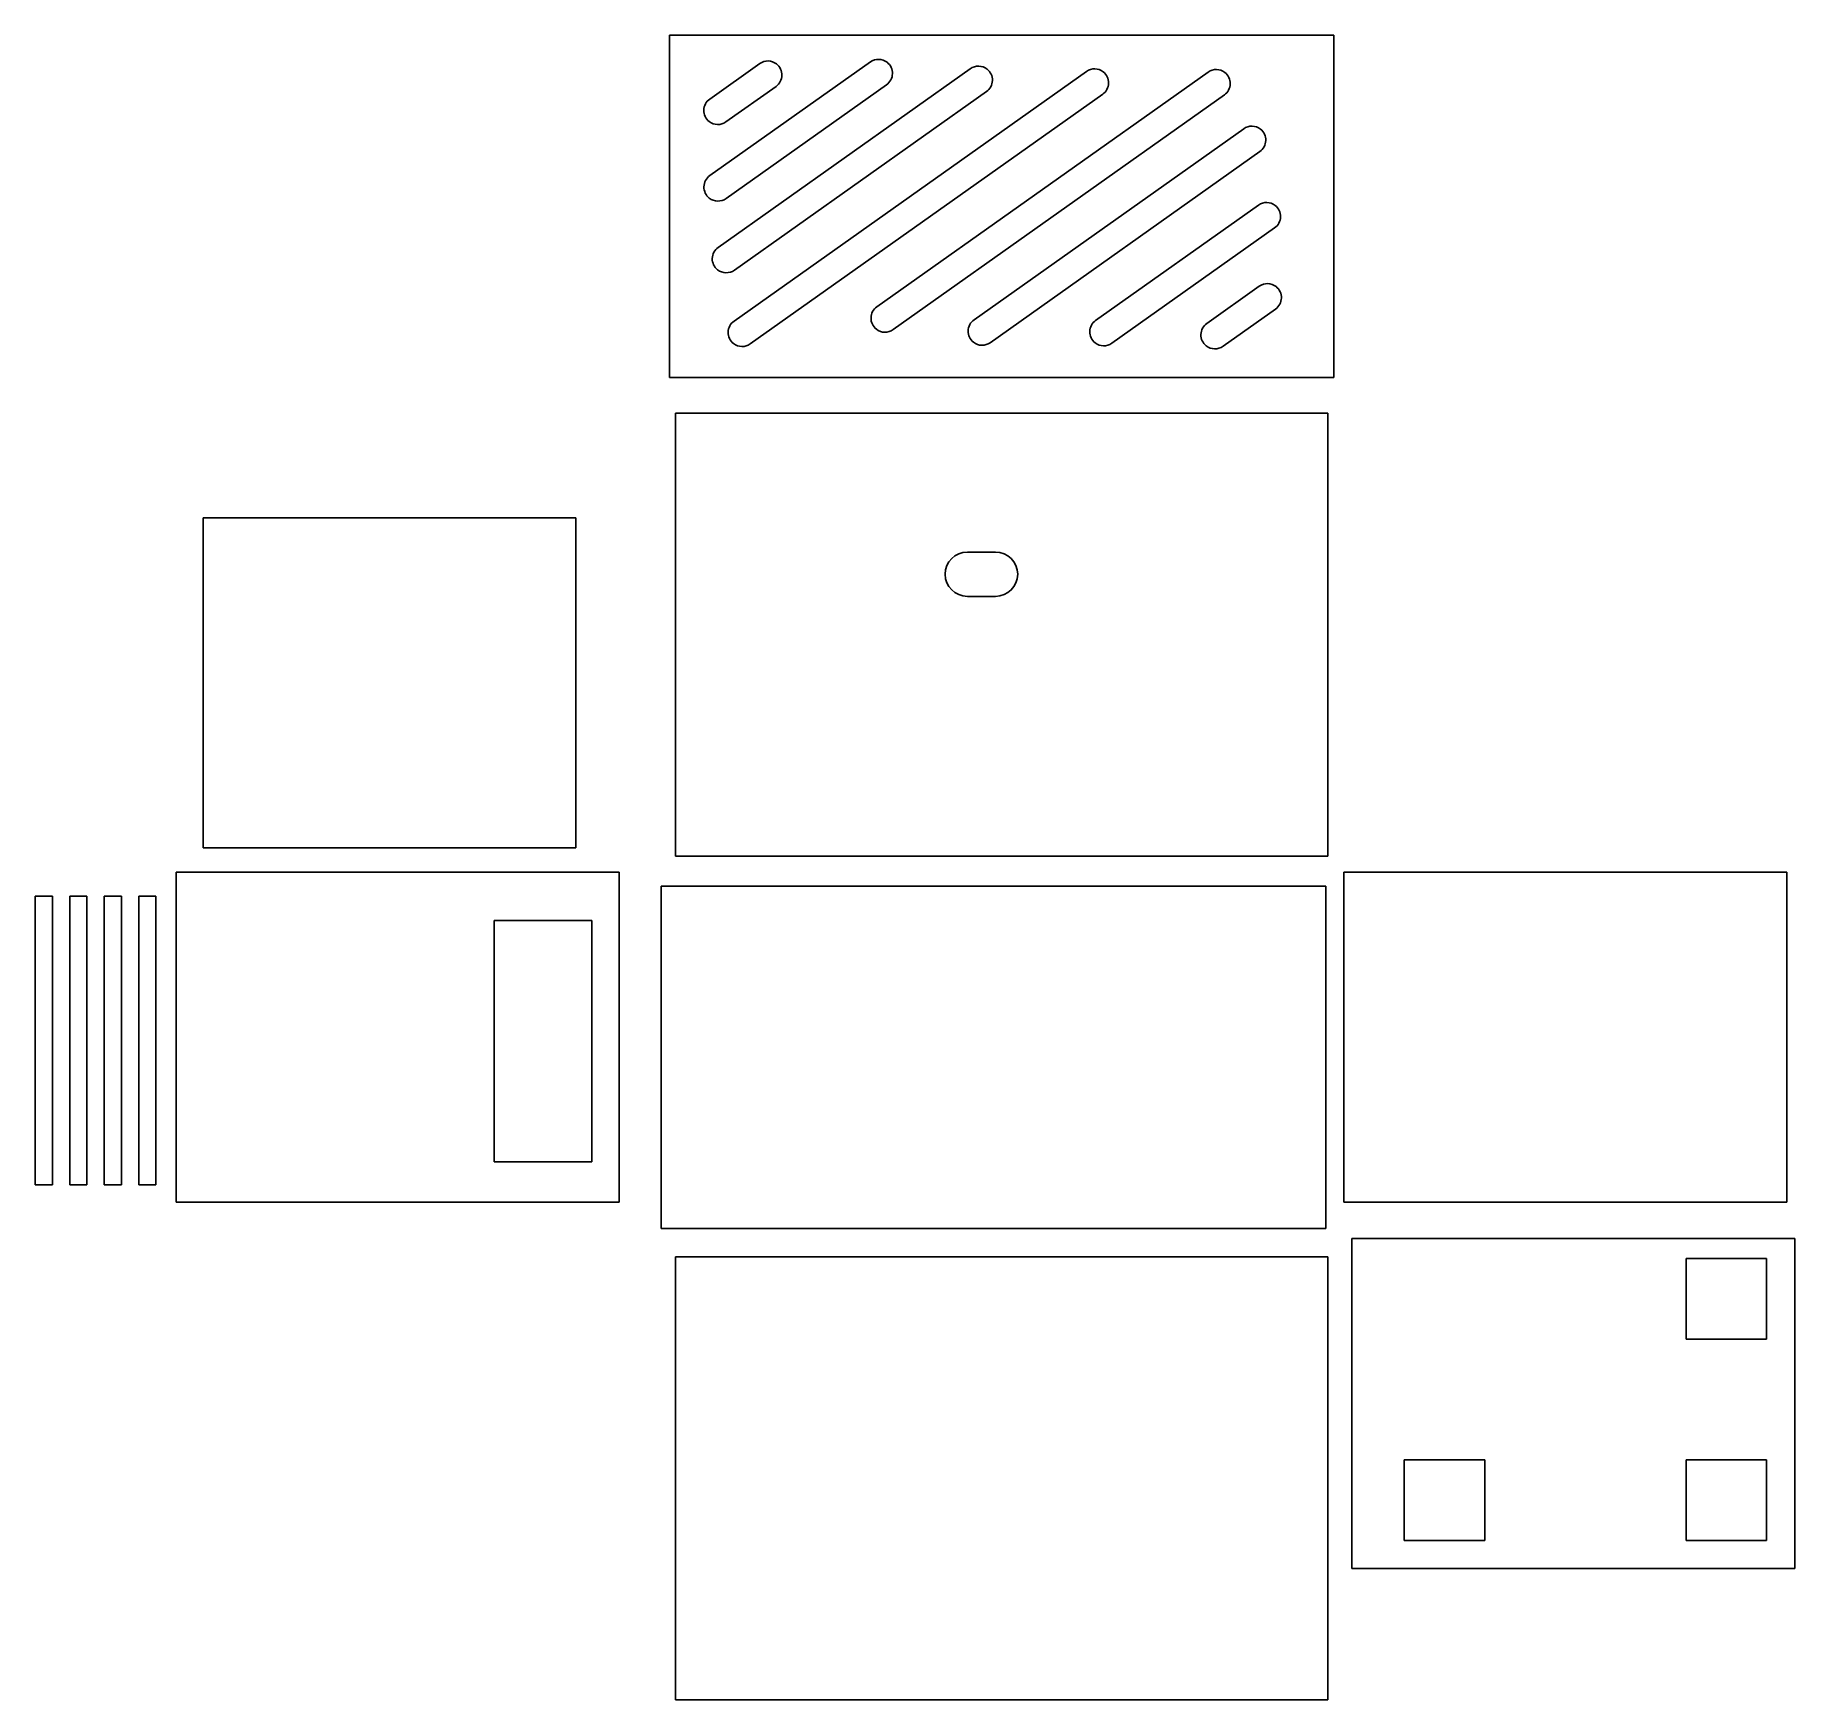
# Model space of a CAD drawing. Header units: centimetres. Extents: x -24 to 19.7, y -12.5 to 28.9.
import ezdxf

# ---------------------------------------------------------------- set-up
doc = ezdxf.new("R2010")
doc.units = ezdxf.units.CM
doc.layers.add('Layer_0', color=7, linetype='CONTINUOUS', true_color=0x000000)

msp = doc.modelspace()

# ---------------------------------------------------------------- linework, layer by layer
at = {"layer": 'Layer_0'}
for p, q in [((-8.25, 28.89), (8.25, 28.89)), ((-8.25, 20.39), (-8.25, 28.89)), ((8.25, 28.89), (8.25, 20.39)), ((-7.249, 27.303), (-6.004, 28.185)), ((-7.245, 25.401), (-3.259, 28.226)), ((-7.038, 23.62), (-0.776, 28.057)), ((-6.643, 21.789), (2.108, 27.991)), ((-3.095, 22.143), (5.131, 27.974)), ((-2.843, 28.216), (-2.843, 28.216)), ((-5.602, 27.617), (-6.846, 26.735)), ((-2.856, 27.658), (-6.842, 24.833)), ((-0.374, 27.49), (-6.635, 23.052)), ((2.511, 27.423), (-6.241, 21.221)), ((5.533, 27.406), (-2.693, 21.575)), ((-0.683, 21.82), (6.013, 26.566)), ((6.429, 26.556), (6.429, 26.556)), ((6.415, 25.998), (-0.28, 21.252)), ((2.336, 21.805), (6.379, 24.671)), ((6.782, 24.103), (2.739, 21.237)), ((5.098, 21.73), (6.401, 22.654)), ((6.803, 22.086), (5.5, 21.162)), ((8.25, 20.39), (-8.25, 20.39)), ((-8.1, 19.5), (8.1, 19.5)), ((-8.1, 8.5), (-8.1, 19.5)), ((8.1, 19.5), (8.1, 8.5)), ((-19.825, 16.9), (-10.575, 16.9)), ((-19.825, 8.7), (-19.825, 16.9)), ((-10.575, 16.9), (-10.575, 8.7)), ((-0.85, 16.05), (-0.15, 16.05)), ((-0.15, 14.95), (-0.85, 14.95)), ((-10.575, 8.7), (-19.825, 8.7)), ((8.1, 8.5), (-8.1, 8.5)), ((-20.5, 8.1), (-9.5, 8.1)), ((-20.5, -0.1), (-20.5, 8.1)), ((-9.5, 8.1), (-9.5, -0.1)), ((8.5, 8.1), (19.5, 8.1)), ((8.5, -0.1), (8.5, 8.1)), ((19.5, 8.1), (19.5, -0.1)), ((-24, 7.5), (-23.571, 7.5)), ((-24, 0.33), (-24, 7.5)), ((-23.571, 7.5), (-23.571, 0.33)), ((-23.143, 7.5), (-22.714, 7.5)), ((-23.143, 0.33), (-23.143, 7.5)), ((-22.714, 7.5), (-22.714, 0.33)), ((-22.286, 7.5), (-21.857, 7.5)), ((-22.286, 0.33), (-22.286, 7.5)), ((-21.857, 7.5), (-21.857, 0.33)), ((-21.429, 7.5), (-21, 7.5)), ((-21.429, 0.33), (-21.429, 7.5)), ((-21, 7.5), (-21, 0.33)), ((-8.45, 7.75), (8.05, 7.75)), ((-8.45, -0.75), (-8.45, 7.75)), ((8.05, 7.75), (8.05, -0.75)), ((-12.6, 6.9), (-10.175, 6.9)), ((-12.6, 0.9), (-12.6, 6.9)), ((-10.175, 6.9), (-10.175, 0.9)), ((-10.175, 0.9), (-12.6, 0.9)), ((-23.571, 0.33), (-24, 0.33)), ((-22.714, 0.33), (-23.143, 0.33)), ((-21.857, 0.33), (-22.286, 0.33)), ((-21, 0.33), (-21.429, 0.33)), ((-9.5, -0.1), (-20.5, -0.1)), ((19.5, -0.1), (8.5, -0.1)), ((8.05, -0.75), (-8.45, -0.75)), ((8.7, -1), (19.7, -1)), ((8.7, -9.2), (8.7, -1)), ((19.7, -1), (19.7, -9.2)), ((-8.1, -1.46), (8.1, -1.46)), ((-8.1, -12.46), (-8.1, -1.46)), ((8.1, -1.46), (8.1, -12.46)), ((17, -1.5), (19, -1.5)), ((17, -3.5), (17, -1.5)), ((19, -1.5), (19, -3.5)), ((19, -3.5), (17, -3.5)), ((10, -6.5), (12, -6.5)), ((10, -8.5), (10, -6.5)), ((12, -6.5), (12, -8.5)), ((17, -6.5), (19, -6.5)), ((17, -8.5), (17, -6.5)), ((19, -6.5), (19, -8.5)), ((12, -8.5), (10, -8.5)), ((19, -8.5), (17, -8.5)), ((19.7, -9.2), (8.7, -9.2)), ((8.1, -12.46), (-8.1, -12.46))]:
    msp.add_line(p, q, dxfattribs=at)
for points in [[(-6.004, 28.185), (-5.879, 28.274), (-5.71, 28.27), (-5.588, 28.175)], [(-5.588, 28.175), (-5.502, 28.107), (-5.452, 28.002), (-5.455, 27.892)], [(-3.259, 28.226), (-3.133, 28.315), (-2.964, 28.311), (-2.843, 28.216)], [(-2.843, 28.216), (-2.757, 28.148), (-2.707, 28.044), (-2.71, 27.934)], [(-0.776, 28.057), (-0.651, 28.146), (-0.482, 28.142), (-0.361, 28.047)], [(-0.361, 28.047), (-0.274, 27.98), (-0.225, 27.875), (-0.227, 27.765)], [(2.108, 27.991), (2.234, 28.08), (2.403, 28.076), (2.524, 27.981)], [(2.524, 27.981), (2.61, 27.913), (2.66, 27.809), (2.657, 27.699)], [(5.131, 27.974), (5.256, 28.063), (5.425, 28.059), (5.546, 27.964)], [(-5.455, 27.892), (-5.458, 27.783), (-5.512, 27.68), (-5.602, 27.617)], [(-2.71, 27.934), (-2.712, 27.824), (-2.767, 27.722), (-2.856, 27.658)], [(-0.227, 27.765), (-0.23, 27.655), (-0.284, 27.553), (-0.374, 27.49)], [(2.657, 27.699), (2.655, 27.589), (2.6, 27.487), (2.511, 27.423)], [(5.68, 27.681), (5.677, 27.571), (5.623, 27.469), (5.533, 27.406)], [(5.546, 27.964), (5.633, 27.896), (5.682, 27.791), (5.68, 27.681)], [(-7.395, 27.027), (-7.393, 27.137), (-7.338, 27.239), (-7.249, 27.303)], [(-7.262, 26.745), (-7.349, 26.813), (-7.398, 26.917), (-7.395, 27.027)], [(-6.846, 26.735), (-6.972, 26.646), (-7.141, 26.65), (-7.262, 26.745)], [(6.013, 26.566), (6.139, 26.655), (6.308, 26.651), (6.429, 26.556)], [(6.562, 26.273), (6.559, 26.164), (6.505, 26.061), (6.415, 25.998)], [(6.429, 26.556), (6.515, 26.488), (6.565, 26.383), (6.562, 26.273)], [(-7.392, 25.125), (-7.389, 25.235), (-7.335, 25.338), (-7.245, 25.401)], [(-7.258, 24.843), (-7.345, 24.911), (-7.394, 25.016), (-7.392, 25.125)], [(-6.842, 24.833), (-6.968, 24.744), (-7.137, 24.748), (-7.258, 24.843)], [(6.379, 24.671), (6.505, 24.76), (6.674, 24.756), (6.795, 24.661)], [(6.795, 24.661), (6.881, 24.593), (6.931, 24.488), (6.928, 24.378)], [(6.928, 24.378), (6.926, 24.268), (6.871, 24.166), (6.782, 24.103)], [(-7.185, 23.344), (-7.182, 23.454), (-7.128, 23.556), (-7.038, 23.62)], [(-7.051, 23.062), (-7.138, 23.129), (-7.187, 23.234), (-7.185, 23.344)], [(-6.635, 23.052), (-6.761, 22.963), (-6.93, 22.967), (-7.051, 23.062)], [(6.401, 22.654), (6.527, 22.743), (6.696, 22.738), (6.817, 22.644)], [(6.95, 22.361), (6.947, 22.251), (6.893, 22.149), (6.803, 22.086)], [(6.817, 22.644), (6.903, 22.576), (6.953, 22.471), (6.95, 22.361)], [(-3.109, 21.585), (-3.195, 21.653), (-3.245, 21.758), (-3.242, 21.868)], [(-3.242, 21.868), (-3.24, 21.977), (-3.185, 22.08), (-3.095, 22.143)], [(-6.656, 21.231), (-6.743, 21.299), (-6.792, 21.403), (-6.79, 21.513)], [(-6.79, 21.513), (-6.787, 21.623), (-6.733, 21.725), (-6.643, 21.789)], [(-2.693, 21.575), (-2.819, 21.486), (-2.988, 21.49), (-3.109, 21.585)], [(-0.696, 21.262), (-0.783, 21.33), (-0.832, 21.434), (-0.83, 21.544)], [(-0.83, 21.544), (-0.827, 21.654), (-0.773, 21.756), (-0.683, 21.82)], [(2.323, 21.247), (2.236, 21.315), (2.187, 21.42), (2.189, 21.53)], [(2.189, 21.53), (2.192, 21.639), (2.246, 21.742), (2.336, 21.805)], [(5.084, 21.172), (4.998, 21.24), (4.948, 21.344), (4.951, 21.454)], [(4.951, 21.454), (4.953, 21.564), (5.008, 21.666), (5.098, 21.73)], [(-6.241, 21.221), (-6.366, 21.132), (-6.535, 21.136), (-6.656, 21.231)], [(-0.28, 21.252), (-0.406, 21.163), (-0.575, 21.167), (-0.696, 21.262)], [(2.739, 21.237), (2.613, 21.148), (2.444, 21.152), (2.323, 21.247)], [(5.5, 21.162), (5.374, 21.073), (5.205, 21.077), (5.084, 21.172)], [(-1.4, 15.5), (-1.4, 15.804), (-1.154, 16.05), (-0.85, 16.05)], [(-0.15, 16.05), (0.154, 16.05), (0.4, 15.804), (0.4, 15.5)], [(-0.85, 14.95), (-1.154, 14.95), (-1.4, 15.196), (-1.4, 15.5)], [(0.4, 15.5), (0.4, 15.196), (0.154, 14.95), (-0.15, 14.95)]]:
    msp.add_open_spline(points, degree=3, dxfattribs=at)

doc.saveas('drawing.dxf')
